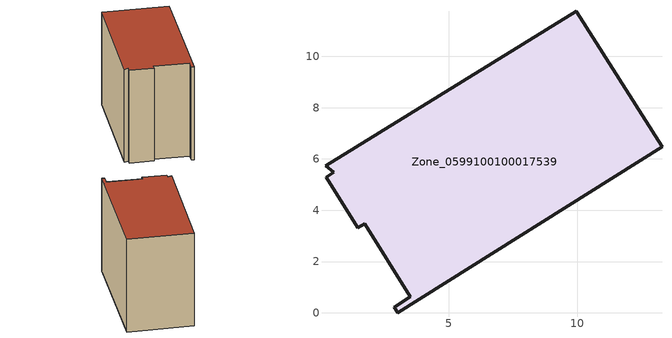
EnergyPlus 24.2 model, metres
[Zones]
Zone_0599100100017539
 floor ground (C_G): 0.19,5.75 9.97,11.76 13.31,6.47 3,0 2.86,0.23 3.5,0.62 1.71,3.48 1.44,3.31 0.21,5.28 0.52,5.49 z0
 wall outside (C_F): 1.71,3.48 3.5,0.62 2.86,0.23 3,0 13.31,6.47 9.97,11.76 0.19,5.75 0.52,5.49 0.21,5.28 1.44,3.31 1.71,3.48 z0:9.58
 roof outside (C_R): 0.52,5.49 0.21,5.28 1.44,3.31 1.71,3.48 3.5,0.62 2.86,0.23 3,0 13.31,6.47 9.97,11.76 0.19,5.75 z9.58
[BUILDING]
Pand.0599100100017539: North Axis=0; Terrain=City; Loads Convergence Tolerance Value=0.04; Temperature Convergence Tolerance Value=0.4; Solar Distribution=FullExterior; Maximum Number of Warmup Days=25; Minimum Number of Warmup Days=1
[Site:Location]
Rotterdam.The.Hague.AP_ZH_NLD Design_Conditions: Latitude=51.96; Longitude=4.45; Time Zone=1; Elevation=-4.5
[SITE:GROUNDTEMPERATURE:BUILDINGSURFACE]
18, 18, 18, 18, 18, 18, 18, 18, 18, 18, 18, 18
[MATERIAL] Thermal Absorptance=0.9; Solar Absorptance=0.7; Visible Absorptance=0.7
Name | Roughness | Thickness | Conductivity | Density | Specific Heat
G.TC.2015-2018 | MediumSmooth | 0.15 | 0.0428571 | 540 | 1210
F.TC.2015-2018 | Rough | 0.3 | 0.0666667 | 1920 | 840
R.TC.2015-2018 | MediumRough | 0.2 | 0.0333333 | 1500 | 1000
[CONSTRUCTION]
C_G: G.TC.2015-2018
C_F: F.TC.2015-2018
C_R: R.TC.2015-2018
[ZONE]
Zone_0599100100017539: Type=1; Multiplier=1; Ceiling Height=Autocalculate; Volume=Autocalculate; Floor Area=autocalculate; Part of Total Floor Area=Yes
[ZONEINFILTRATION:DESIGNFLOWRATE]
Infil_Zone_0599100100017539: Zone or ZoneList or Space or SpaceList=Zone_0599100100017539; Schedule=AlwaysOn; Design Flow Rate Calculation Method=Flow/Area; Flow Rate per Floor Area=0.0015; Constant Term Coefficient=1; Temperature Term Coefficient=0; Velocity Term Coefficient=0; Velocity Squared Term Coefficient=0
[HVACTEMPLATE:ZONE:IDEALLOADSAIRSYSTEM]
Zone_0599100100017539: Maximum Heating Supply Air Temperature=50; Minimum Cooling Supply Air Temperature=13; Maximum Heating Supply Air Humidity Ratio=0.0156; Minimum Cooling Supply Air Humidity Ratio=0.0077; Heating Limit=NoLimit; Cooling Limit=NoLimit; Dehumidification Control Type=ConstantSensibleHeatRatio; Cooling Sensible Heat Ratio=0.7; Dehumidification Setpoint=60; Humidification Control Type=None; Humidification Setpoint=30; Outdoor Air Method=None; Outdoor Air Flow Rate per Person=0.00944; Outdoor Air Flow Rate per Zone Floor Area=0; Outdoor Air Flow Rate per Zone=0; Demand Controlled Ventilation Type=None; Outdoor Air Economizer Type=NoEconomizer; Heat Recovery Type=None; Sensible Heat Recovery Effectiveness=0.7; Latent Heat Recovery Effectiveness=0.65
[ZONECONTROL:THERMOSTAT]
ThermostatControl_Zone_0599100100017539: Zone or ZoneList=Zone_0599100100017539; Control Type Schedule=DualSetpointControlType; Control 1=Thermostat_Zone_0599100100017539; Temperature Difference Between Cutout And Setpoint=0
[THERMOSTATSETPOINT:DUALSETPOINT]
Thermostat_Zone_0599100100017539: Heating Setpoint Temperature Schedule=HeatingSetpoint_Zone_0599100100017539; Cooling Setpoint Temperature Schedule=CoolingSetpoint_Zone_0599100100017539
[SCHEDULE:COMPACT]
HeatingSetpoint_Zone_0599100100017539: Through: 12/31, For: AllDays, Until: 24:00, 21
CoolingSetpoint_Zone_0599100100017539: Through: 12/31, For: AllDays, Until: 24:00, 24
DualSetpointControlType: Through: 12/31, For: AllDays, Until: 24:00, 4
AlwaysOn: Through: 12/31, For: AllDays, Until: 24:00, 1
